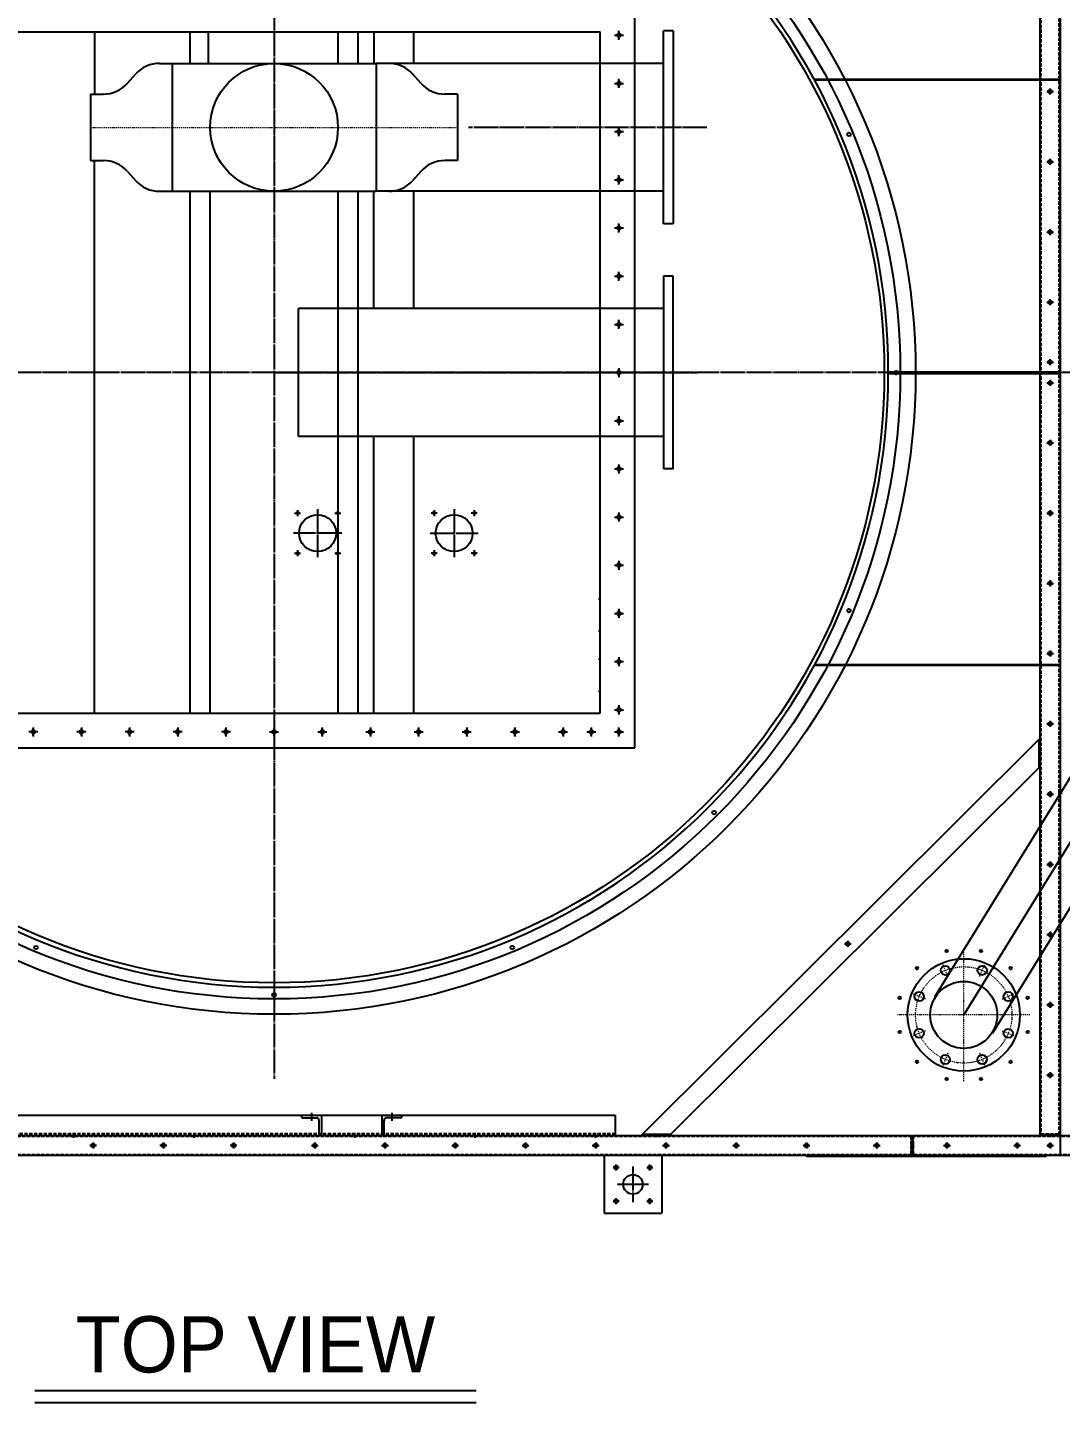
# Model space of a CAD drawing. Header units: millimetres. Extents: x 2905 to 24764, y 2030 to 17488.
# Drawn here: x 8181 to 10754, y 11141 to 14566 of the extents above; entities that cross this region are included whole.
import ezdxf
from ezdxf.enums import TextEntityAlignment as Align

# ---------------------------------------------------------------- set-up
doc = ezdxf.new("R2010")
doc.units = ezdxf.units.MM
for name, pattern in [('CENTER', [65, 60, -2, 1, -2]), ('DGN Style 4', [4.8, 2.4, -1.2, 0, -1.2]), ('HIDDEN', [3, 2, -1])]:
    doc.linetypes.add(name, pattern=pattern)
for name, color, linetype in [('CENTER', 1, 'CENTER'), ('냉각탑_text', 3, 'Continuous'), ('숨은선', 5, 'HIDDEN')]:
    doc.layers.add(name, color=color, linetype=linetype)
doc.layers.add('L(c)', color=1, linetype='DGN Style 4', lineweight=5)
doc.styles.add('돋움', font='Dotum.ttf', dxfattribs={"width": 0.8})

msp = doc.modelspace()

# ---------------------------------------------------------------- linework, layer by layer
for p, q in [((10753.4, 14436.3), (10753.4, 15656.3)), ((10703.2, 15604.3), (10703.2, 11808.3)), ((10753.2, 15604.3), (10753.2, 11808.3)), ((7981.8, 14555), (9607.9, 14555)), ((8347.8, 14555), (8347.8, 14399.6)), ((8586, 14476.3), (8586, 14555)), ((8631, 14555), (8631, 14476.3)), ((8954.5, 14476.3), (8954.5, 14555)), ((9004.5, 14476.3), (9004.5, 14555)), ((9043.7, 14555), (9043.7, 14476.3)), ((9143.7, 14476.3), (9143.7, 14555)), ((9765.4, 14077), (9765.4, 14557)), ((9789.4, 14557), (9765.4, 14557)), ((9789.4, 14557), (9789.4, 14077)), ((8509.6, 14476.3), (8541.2, 14476.3)), ((8541.2, 14476.3), (8541.2, 14157.8)), ((8541.2, 14476.3), (9049.2, 14476.3)), ((8541.2, 14476.3), (8541.2, 14157.8)), ((8954.5, 14476.3), (9004.5, 14476.3)), ((9765.4, 14476.3), (9049.2, 14476.3)), ((9049.2, 14476.3), (9049.2, 14157.8)), ((9049.2, 14476.3), (9049.2, 14157.8)), ((9080.9, 14476.3), (9049.2, 14476.3)), ((8430, 14427.1), (8450.4, 14450.1)), ((9160.5, 14427.1), (9140.1, 14450.1)), ((10753.4, 14436.3), (10140.5, 14436.3)), ((10753.4, 14434.3), (10141.6, 14434.3)), ((10753.4, 13708.3), (10753.4, 14434.3)), ((8338, 14399.6), (8338, 14234.4)), ((8338, 14399.6), (8369.7, 14399.6)), ((9252.4, 14399.6), (9220.8, 14399.6)), ((9252.4, 14399.6), (9252.4, 14234.4)), ((8338, 14234.4), (8369.7, 14234.4)), ((8347.8, 12857.6), (8347.8, 14234.4)), ((9252.4, 14234.4), (9220.8, 14234.4)), ((8430, 14207), (8450.4, 14184)), ((9160.5, 14207), (9140.1, 14184)), ((8509.6, 14157.8), (8541.2, 14157.8)), ((8541.2, 14157.8), (9049.2, 14157.8)), ((8586, 12857.6), (8586, 14157.8)), ((8636, 12857.6), (8636, 14157.8)), ((8954.5, 12857.6), (8954.5, 14157.8)), ((8954.5, 14157.8), (9004.5, 14157.8)), ((9004.5, 12857.6), (9004.5, 14157.8)), ((9043.7, 13865.5), (9043.7, 14157.8)), ((9765.4, 14157.8), (9049.2, 14157.8)), ((9080.9, 14157.8), (9049.2, 14157.8)), ((9143.7, 13865.5), (9143.7, 14157.8)), ((9789.4, 14077), (9765.4, 14077)), ((9765.4, 13946.3), (9765.4, 13466.3)), ((9789.4, 13946.3), (9765.4, 13946.3)), ((9789.4, 13466.3), (9789.4, 13946.3)), ((9765.4, 13865.5), (8856.2, 13865.5)), ((11428.6, 13752.1), (10440.5, 12151)), ((10325.4, 13708.3), (10753.4, 13708.3)), ((10325.4, 13704.3), (10753.4, 13704.3)), ((10753.4, 13704.3), (10753.4, 12978.3)), ((10586.1, 12061.8), (11572.5, 13661.5)), ((9765.4, 13547), (8856.2, 13547)), ((9043.7, 12857.6), (9043.7, 13547)), ((9143.7, 12857.6), (9143.7, 13547)), ((9789.4, 13466.3), (9765.4, 13466.3)), ((10753.4, 12976.3), (10140.5, 12976.3)), ((10753.4, 12978.3), (10141.6, 12978.3)), ((10753.4, 12976.3), (10753.4, 11756.3)), ((7981.8, 12857.6), (9607.9, 12857.6)), ((9711.8, 11808.4), (10701.4, 12793.4)), ((10701.3, 12722.6), (10701.4, 12793.4)), ((10701.4, 12793.4), (10703.4, 12793.3)), ((10703.3, 12722.6), (10703.4, 12793.3)), ((7896.2, 12771.3), (9694.2, 12771.3)), ((10705.2, 12772.3), (10703.2, 12772.3)), ((10703.2, 12752.3), (10705.2, 12752.3)), ((9782.5, 11808.2), (10701.3, 12722.6)), ((10701.3, 12722.6), (10703.3, 12722.6)), ((7945.3, 11856.3), (9645.3, 11856.3)), ((8863.3, 11853.3), (8863.3, 11856.3)), ((8866.3, 11850.3), (8900.8, 11850.3)), ((8913.3, 11856.3), (8913.3, 11806.3)), ((9063.3, 11856.3), (9063.3, 11806.3)), ((9110.3, 11850.3), (9075.8, 11850.3)), ((9113.3, 11853.3), (9113.3, 11856.3)), ((9645.3, 11856.3), (9645.3, 11806.3)), ((8907.3, 11809.3), (8907.3, 11843.8)), ((9069.3, 11809.3), (9069.3, 11843.8)), ((7207.3, 11806.3), (10383.3, 11806.3)), ((7207.3, 11806.3), (10383.3, 11806.3)), ((7945.3, 11806.3), (9645.3, 11806.3)), ((9782.5, 11808.2), (9711.8, 11808.4)), ((9711.8, 11808.4), (9711.8, 11806.4)), ((9782.5, 11806.2), (9711.8, 11806.4)), ((9782.5, 11808.2), (9782.5, 11806.2)), ((10383.3, 11806.3), (10383.3, 11756.3)), ((10383.3, 11806.3), (10383.3, 11756.3)), ((10383.3, 11806.3), (10383.3, 11756.3)), ((10383.3, 11806.3), (10383.3, 11756.3)), ((10383.3, 11806.3), (10383.3, 11756.3)), ((10383.3, 11806.3), (10383.3, 11756.3)), ((10383.3, 11806.3), (10383.3, 11756.3)), ((10383.3, 11806.3), (10383.3, 11756.3)), ((10385.3, 11806.3), (12245.3, 11806.3)), ((10385.3, 11806.3), (10385.3, 11756.3)), ((10385.3, 11806.3), (10385.3, 11756.3)), ((10703.2, 11808.3), (10753.2, 11808.3)), ((10703.2, 11808.3), (10753.2, 11808.3)), ((10703.2, 11808.3), (10753.2, 11808.3)), ((10753.4, 11756.3), (6837.4, 11756.3)), ((10383.3, 11756.3), (7207.3, 11756.3)), ((10383.3, 11756.3), (7207.3, 11756.3)), ((9617.2, 11756.3), (9617.2, 11612.3)), ((9761.2, 11756.3), (9761.2, 11612.3)), ((10120.3, 11756.3), (10720.3, 11756.3)), ((10121.8, 11754.8), (10718.8, 11754.8)), ((12245.3, 11756.3), (10385.3, 11756.3)), ((9617.2, 11612.3), (9761.2, 11612.3))]:
    msp.add_line(p, q)
at = {"color": 7}
for p, q in [((9694.2, 12771.3), (9694.2, 14641.3)), ((9607.9, 12857.6), (9607.9, 14555)), ((8856.2, 13547), (8856.2, 13865.5))]:
    msp.add_line(p, q, dxfattribs=at)
at = {"color": 1}
for p, q in [((11500.3, 13706.3), (10513.3, 12106.4)), ((10757.7, 13706.3), (10748.7, 13706.3)), ((10758.3, 13706.3), (10752.3, 13706.3)), ((9603.2, 13143.1), (9609.2, 13143.1)), ((9603.2, 13063.1), (9609.2, 13063.1)), ((9603.2, 12993.1), (9609.2, 12993.1)), ((9603.2, 12913.1), (9609.2, 12913.1)), ((10707.9, 12758), (10698.9, 12758)), ((10706.2, 12762.3), (10700.2, 12762.3)), ((10757.7, 12658.3), (10748.7, 12658.3)), ((10758.3, 12658.3), (10752.3, 12658.3)), ((10218.2, 12283.2), (10230.2, 12283.2)), ((10224.2, 12277.2), (10224.2, 12289.2)), ((8295.3, 11812.3), (8295.3, 11800.3)), ((8595.3, 11812.3), (8595.3, 11800.3)), ((8995.3, 11812.3), (8995.3, 11800.3)), ((9295.3, 11812.3), (9295.3, 11800.3)), ((9595.3, 11812.3), (9595.3, 11800.3)), ((9747.1, 11803.3), (9747.2, 11809.3)), ((9747.3, 11810.8), (9747.3, 11801.8)), ((10386.3, 11781.3), (10380.3, 11781.3)), ((10389.8, 11781.3), (10380.8, 11781.3)), ((10722.3, 11781.3), (10734.3, 11781.3)), ((10728.2, 11811.3), (10728.2, 11805.3)), ((10728.3, 11810.8), (10728.3, 11801.8)), ((10728.3, 11787.3), (10728.3, 11775.3)), ((8198.8, 11171.1), (9298.8, 11171.1)), ((8198.8, 11141.1), (9298.8, 11141.1))]:
    msp.add_line(p, q, dxfattribs=at)
at = {"color": 5}
msp.add_circle((8795.2, 13706.3), 1598.2, dxfattribs=at)
for centre, radius in [((8795.2, 13706.3), 1560), ((8795.2, 13706.3), 1520), ((9654.2, 14546.3), 4.5), ((9654.2, 14546.3), 4.5), ((8795.2, 14317), 159.2), ((9654.2, 14426.3), 4.5), ((9654.2, 14426.3), 4.5), ((10728.4, 14406.3), 4.5), ((10728.2, 14406.3), 3), ((10728.2, 14406.3), 3), ((10728.2, 14406.3), 3), ((10728.2, 14406.3), 3), ((9654.2, 14306.3), 4.5), ((9654.2, 14306.3), 4.5), ((10227.3, 14299.4), 4.5), ((10728.4, 14231.3), 4.5), ((10728.2, 14231.3), 3), ((10728.2, 14231.3), 3), ((10728.2, 14231.3), 3), ((10728.2, 14231.3), 3), ((9654.2, 14186.3), 4.5), ((9654.2, 14186.3), 4.5), ((9654.2, 14066.3), 4.5), ((9654.2, 14066.3), 4.5), ((10728.4, 14056.3), 4.5), ((10728.2, 14056.3), 3), ((10728.2, 14056.3), 3), ((10728.2, 14056.3), 3), ((10728.2, 14056.3), 3), ((9654.2, 13946.3), 4.5), ((9654.2, 13946.3), 4.5), ((10728.4, 13881.3), 4.5), ((10728.2, 13881.3), 3), ((10728.2, 13881.3), 3), ((10728.2, 13881.3), 3), ((10728.2, 13881.3), 3), ((9654.2, 13826.3), 4.5), ((9654.2, 13826.3), 4.5), ((10728.4, 13732.3), 4.5), ((10728.2, 13732.3), 3), ((10728.2, 13732.3), 3), ((10728.2, 13732.3), 3), ((10728.2, 13732.3), 3), ((9654.2, 13706.3), 4.5), ((9654.2, 13706.3), 4.5), ((10345.2, 13706.3), 4.5), ((10728.4, 13680.3), 4.5), ((10728.2, 13680.3), 3), ((10728.2, 13680.3), 3), ((10728.2, 13680.3), 3), ((10728.2, 13680.3), 3), ((9654.2, 13586.3), 4.5), ((9654.2, 13586.3), 4.5), ((10728.4, 13531.3), 4.5), ((10728.2, 13531.3), 3), ((10728.2, 13531.3), 3), ((10728.2, 13531.3), 3), ((10728.2, 13531.3), 3), ((9654.2, 13466.3), 4.5), ((9654.2, 13466.3), 4.5), ((8853.7, 13356.3), 3), ((8953.7, 13356.3), 3), ((9193.7, 13356.3), 3), ((9293.7, 13356.3), 3), ((10728.4, 13356.3), 4.5), ((10728.2, 13356.3), 3), ((10728.2, 13356.3), 3), ((10728.2, 13356.3), 3), ((10728.2, 13356.3), 3), ((8903.7, 13306.3), 46), ((9243.7, 13306.3), 46), ((9654.2, 13346.3), 4.5), ((9654.2, 13346.3), 4.5), ((8853.7, 13256.3), 3), ((8953.7, 13256.3), 3), ((9193.7, 13256.3), 3), ((9293.7, 13256.3), 3), ((9654.2, 13226.3), 4.5), ((9654.2, 13226.3), 4.5), ((10728.4, 13181.3), 4.5), ((10728.2, 13181.3), 3), ((10728.2, 13181.3), 3), ((10728.2, 13181.3), 3), ((10728.2, 13181.3), 3), ((10227.3, 13113.1), 4.5), ((9654.2, 13106.3), 4.5), ((9654.2, 13106.3), 4.5), ((9654.2, 12986.3), 4.5), ((9654.2, 12986.3), 4.5), ((10728.4, 13006.3), 4.5), ((10728.2, 13006.3), 3), ((10728.2, 13006.3), 3), ((10728.2, 13006.3), 3), ((10728.2, 13006.3), 3), ((9654.2, 12866.3), 4.5), ((9654.2, 12866.3), 4.5), ((8195.2, 12811.3), 4.5), ((8195.2, 12811.3), 4.5), ((8315.2, 12811.3), 4.5), ((8315.2, 12811.3), 4.5), ((8435.2, 12811.3), 4.5), ((8435.2, 12811.3), 4.5), ((8555.2, 12811.3), 4.5), ((8555.2, 12811.3), 4.5), ((8675.2, 12811.3), 4.5), ((8675.2, 12811.3), 4.5), ((8795.2, 12811.3), 4.5), ((8795.2, 12811.3), 4.5), ((8915.2, 12811.3), 4.5), ((8915.2, 12811.3), 4.5), ((9035.2, 12811.3), 4.5), ((9035.2, 12811.3), 4.5), ((9155.2, 12811.3), 4.5), ((9155.2, 12811.3), 4.5), ((9275.2, 12811.3), 4.5), ((9275.2, 12811.3), 4.5), ((9395.2, 12811.3), 4.5), ((9395.2, 12811.3), 4.5), ((9515.2, 12811.3), 4.5), ((9515.2, 12811.3), 4.5), ((9585.2, 12811.3), 4.5), ((9585.2, 12811.3), 4.5), ((9654.2, 12811.3), 4.5), ((9654.2, 12811.3), 4.5), ((10728.4, 12831.3), 4.5), ((10728.2, 12831.3), 3), ((10728.2, 12831.3), 3), ((10728.2, 12831.3), 3), ((10728.2, 12831.3), 3), ((10728.4, 12656.3), 4.5), ((10728.2, 12656.3), 3), ((10728.2, 12656.3), 3), ((10728.2, 12656.3), 3), ((10728.2, 12656.3), 3), ((9891.3, 12610.3), 4.5), ((10728.4, 12481.3), 4.5), ((10728.2, 12481.3), 3), ((10728.2, 12481.3), 3), ((10728.2, 12481.3), 3), ((10728.2, 12481.3), 3), ((10728.4, 12306.3), 4.5), ((10728.2, 12306.3), 3), ((10728.2, 12306.3), 3), ((10728.2, 12306.3), 3), ((10728.2, 12306.3), 3), ((8202.1, 12274.3), 4.5), ((9388.4, 12274.3), 4.5), ((10224.2, 12283.2), 3), ((10470.6, 12265.7), 3), ((10556, 12265.7), 3), ((10513.3, 12106.4), 140), ((10513.3, 12106.4), 140), ((10396.6, 12222.9), 3), ((10467.4, 12217.3), 11.5), ((10559.2, 12217.3), 11.5), ((10630, 12222.9), 3), ((8795.2, 12156.3), 4.5), ((10402.4, 12152.3), 11.5), ((10513.3, 12106.4), 83.3), ((10624.2, 12152.3), 11.5), ((10353.9, 12148.9), 3), ((10672.7, 12149), 3), ((10728.4, 12131.3), 4.5), ((10728.2, 12131.3), 3), ((10728.2, 12131.3), 3), ((10728.2, 12131.3), 3), ((10728.2, 12131.3), 3), ((10353.9, 12063.6), 3), ((10402.4, 12060.5), 11.5), ((10624.2, 12060.5), 11.5), ((10672.7, 12063.6), 3), ((10396.6, 11989.6), 3), ((10467.4, 11995.5), 11.5), ((10559.2, 11995.5), 11.5), ((10630, 11989.5), 3), ((10728.4, 11956.3), 4.5), ((10728.2, 11956.3), 3), ((10728.2, 11956.3), 3), ((10728.2, 11956.3), 3), ((10728.2, 11956.3), 3), ((10470.6, 11946.8), 3), ((10556, 11946.8), 3), ((8344.4, 11781.3), 4.5), ((8344.3, 11781.3), 3), ((8344.3, 11781.3), 3), ((8344.3, 11781.3), 3), ((8344.3, 11781.3), 3), ((8344.3, 11781.3), 3), ((8344.3, 11781.3), 3), ((8344.3, 11781.3), 3), ((8344.3, 11781.3), 3), ((8519.4, 11781.3), 4.5), ((8519.3, 11781.3), 3), ((8519.3, 11781.3), 3), ((8519.3, 11781.3), 3), ((8519.3, 11781.3), 3), ((8519.3, 11781.3), 3), ((8519.3, 11781.3), 3), ((8519.3, 11781.3), 3), ((8519.3, 11781.3), 3), ((8694.4, 11781.3), 4.5), ((8694.3, 11781.3), 3), ((8694.3, 11781.3), 3), ((8694.3, 11781.3), 3), ((8694.3, 11781.3), 3), ((8694.3, 11781.3), 3), ((8694.3, 11781.3), 3), ((8694.3, 11781.3), 3), ((8694.3, 11781.3), 3), ((8896.4, 11781.3), 4.5), ((8896.3, 11781.3), 3), ((8896.3, 11781.3), 3), ((8896.3, 11781.3), 3), ((8896.3, 11781.3), 3), ((8896.3, 11781.3), 3), ((8896.3, 11781.3), 3), ((8896.3, 11781.3), 3), ((8896.3, 11781.3), 3), ((9071.4, 11781.3), 4.5), ((9071.3, 11781.3), 3), ((9071.3, 11781.3), 3), ((9071.3, 11781.3), 3), ((9071.3, 11781.3), 3), ((9071.3, 11781.3), 3), ((9071.3, 11781.3), 3), ((9071.3, 11781.3), 3), ((9071.3, 11781.3), 3), ((9246.4, 11781.3), 4.5), ((9246.3, 11781.3), 3), ((9246.3, 11781.3), 3), ((9246.3, 11781.3), 3), ((9246.3, 11781.3), 3), ((9246.3, 11781.3), 3), ((9246.3, 11781.3), 3), ((9246.3, 11781.3), 3), ((9246.3, 11781.3), 3), ((9421.4, 11781.3), 4.5), ((9421.3, 11781.3), 3), ((9421.3, 11781.3), 3), ((9421.3, 11781.3), 3), ((9421.3, 11781.3), 3), ((9421.3, 11781.3), 3), ((9421.3, 11781.3), 3), ((9421.3, 11781.3), 3), ((9421.3, 11781.3), 3), ((9596.4, 11781.3), 4.5), ((9596.3, 11781.3), 3), ((9596.3, 11781.3), 3), ((9596.3, 11781.3), 3), ((9596.3, 11781.3), 3), ((9596.3, 11781.3), 3), ((9596.3, 11781.3), 3), ((9596.3, 11781.3), 3), ((9596.3, 11781.3), 3), ((9771.4, 11781.3), 4.5), ((9771.3, 11781.3), 3), ((9771.3, 11781.3), 3), ((9771.3, 11781.3), 3), ((9771.3, 11781.3), 3), ((9771.3, 11781.3), 3), ((9771.3, 11781.3), 3), ((9771.3, 11781.3), 3), ((9771.3, 11781.3), 3), ((9946.4, 11781.3), 4.5), ((9946.3, 11781.3), 3), ((9946.3, 11781.3), 3), ((9946.3, 11781.3), 3), ((9946.3, 11781.3), 3), ((9946.3, 11781.3), 3), ((9946.3, 11781.3), 3), ((9946.3, 11781.3), 3), ((9946.3, 11781.3), 3), ((10121.4, 11781.3), 4.5), ((10121.3, 11781.3), 3), ((10121.3, 11781.3), 3), ((10121.3, 11781.3), 3), ((10121.3, 11781.3), 3), ((10121.3, 11781.3), 3), ((10121.3, 11781.3), 3), ((10121.3, 11781.3), 3), ((10121.3, 11781.3), 3), ((10296.4, 11781.3), 4.5), ((10296.3, 11781.3), 3), ((10296.3, 11781.3), 3), ((10296.3, 11781.3), 3), ((10296.3, 11781.3), 3), ((10296.3, 11781.3), 3), ((10296.3, 11781.3), 3), ((10296.3, 11781.3), 3), ((10296.3, 11781.3), 3), ((10471.4, 11781.3), 4.5), ((10471.3, 11781.3), 3), ((10471.3, 11781.3), 3), ((10471.3, 11781.3), 3), ((10471.3, 11781.3), 3), ((10471.3, 11781.3), 3), ((10471.3, 11781.3), 3), ((10471.3, 11781.3), 3), ((10471.3, 11781.3), 3), ((10471.3, 11781.3), 3), ((10471.3, 11781.3), 3), ((10471.3, 11781.3), 3), ((10471.3, 11781.3), 3), ((10646.4, 11781.3), 4.5), ((10646.3, 11781.3), 3), ((10646.3, 11781.3), 3), ((10646.3, 11781.3), 3), ((10646.3, 11781.3), 3), ((10646.3, 11781.3), 3), ((10646.3, 11781.3), 3), ((10646.3, 11781.3), 3), ((10646.3, 11781.3), 3), ((10646.3, 11781.3), 3), ((10646.3, 11781.3), 3), ((10646.3, 11781.3), 3), ((10646.3, 11781.3), 3), ((10728.4, 11781.3), 4.5), ((10728.3, 11781.3), 3), ((9647.2, 11726.3), 4.5), ((9731.2, 11726.3), 4.5), ((9689.2, 11684.3), 24.3), ((9647.2, 11642.3), 4.5), ((9731.2, 11642.3), 4.5)]:
    msp.add_circle(centre, radius)
at = {"color": 7}
msp.add_circle((10224.2, 12283.2), 4.5, dxfattribs=at)
for centre, radius, start, end in [((8795.4, 13707.3), 1530, 0.0374, 179.9626), ((8509.6, 14396.3), 80, 90, 137.7189), ((9080.9, 14396.3), 80, 42.2811, 90), ((8369.7, 14479.6), 80, 270, 318.915), ((9220.8, 14479.6), 80, 221.085, 270), ((8369.7, 14154.4), 80, 41.085, 90), ((9220.8, 14154.4), 80, 90, 138.915), ((8509.6, 14237.8), 80, 222.2811, 270), ((9080.9, 14237.8), 80, 270, 317.7189), ((8795.4, 13705.3), 1530, 180.0374, 359.9626), ((8866.3, 11853.3), 3, 180, 270), ((8900.8, 11843.8), 6.5, 0, 90), ((9075.8, 11843.8), 6.5, 90, 180), ((9110.3, 11853.3), 3, 270, 0), ((8910.3, 11809.3), 3, 180, 270), ((9066.3, 11809.3), 3, 270, 0)]:
    msp.add_arc(centre, radius, start, end)
at = {"layer": 'CENTER'}
for p, q in [((8795.2, 15465.1), (8795.2, 11947.5)), ((9654.2, 14535), (9654.2, 14557.5)), ((9654.2, 14535), (9654.2, 14557.5)), ((9654.2, 14537.7), (9654.2, 14554.9)), ((9654.2, 14554.9), (9654.2, 14537.7)), ((9654.2, 14537.7), (9654.2, 14554.9)), ((9654.2, 14554.9), (9654.2, 14537.7)), ((9643, 14546.3), (9665.5, 14546.3)), ((9643, 14546.3), (9665.5, 14546.3)), ((9645.7, 14546.3), (9661.3, 14546.3)), ((9645.7, 14546.3), (9661.3, 14546.3)), ((9643, 14426.3), (9665.5, 14426.3)), ((9643, 14426.3), (9665.5, 14426.3)), ((9645.7, 14426.3), (9661.3, 14426.3)), ((9645.7, 14426.3), (9661.3, 14426.3)), ((9654.2, 14415), (9654.2, 14437.5)), ((9654.2, 14415), (9654.2, 14437.5)), ((9654.2, 14417.7), (9654.2, 14434.9)), ((9654.2, 14434.9), (9654.2, 14417.7)), ((9654.2, 14417.7), (9654.2, 14434.9)), ((9654.2, 14434.9), (9654.2, 14417.7)), ((10720, 14406.3), (10737, 14406.3)), ((10722.6, 14406.3), (10733.9, 14406.3)), ((10728.2, 14401.3), (10728.2, 14411.3)), ((10728.2, 14401.3), (10728.2, 14411.3)), ((10728.2, 14401.3), (10728.2, 14411.3)), ((10728.2, 14401.3), (10728.2, 14411.3)), ((10728.4, 14398.8), (10728.4, 14413.8)), ((9873.5, 14317), (9279.9, 14317)), ((9654.2, 14295), (9654.2, 14317.5)), ((9654.2, 14295), (9654.2, 14317.5)), ((9654.2, 14297.7), (9654.2, 14314.9)), ((9654.2, 14314.9), (9654.2, 14297.7)), ((9654.2, 14297.7), (9654.2, 14314.9)), ((9654.2, 14314.9), (9654.2, 14297.7)), ((9643, 14306.3), (9665.5, 14306.3)), ((9643, 14306.3), (9665.5, 14306.3)), ((9645.7, 14306.3), (9661.3, 14306.3)), ((9645.7, 14306.3), (9661.3, 14306.3)), ((10720, 14231.3), (10737, 14231.3)), ((10722.6, 14231.3), (10733.9, 14231.3)), ((10728.2, 14226.3), (10728.2, 14236.3)), ((10728.2, 14226.3), (10728.2, 14236.3)), ((10728.2, 14226.3), (10728.2, 14236.3)), ((10728.2, 14226.3), (10728.2, 14236.3)), ((10728.4, 14223.8), (10728.4, 14238.8)), ((9643, 14186.3), (9665.5, 14186.3)), ((9643, 14186.3), (9665.5, 14186.3)), ((9645.7, 14186.3), (9661.3, 14186.3)), ((9645.7, 14186.3), (9661.3, 14186.3)), ((9654.2, 14175), (9654.2, 14197.5)), ((9654.2, 14175), (9654.2, 14197.5)), ((9654.2, 14177.7), (9654.2, 14194.9)), ((9654.2, 14194.9), (9654.2, 14177.7)), ((9654.2, 14177.7), (9654.2, 14194.9)), ((9654.2, 14194.9), (9654.2, 14177.7)), ((9654.2, 14055), (9654.2, 14077.5)), ((9654.2, 14055), (9654.2, 14077.5)), ((9643, 14066.3), (9665.5, 14066.3)), ((9643, 14066.3), (9665.5, 14066.3)), ((9645.7, 14066.3), (9661.3, 14066.3)), ((9645.7, 14066.3), (9661.3, 14066.3)), ((9654.2, 14057.7), (9654.2, 14074.9)), ((9654.2, 14074.9), (9654.2, 14057.7)), ((9654.2, 14057.7), (9654.2, 14074.9)), ((9654.2, 14074.9), (9654.2, 14057.7)), ((10720, 14056.3), (10737, 14056.3)), ((10722.6, 14056.3), (10733.9, 14056.3)), ((10728.2, 14051.3), (10728.2, 14061.3)), ((10728.2, 14051.3), (10728.2, 14061.3)), ((10728.2, 14051.3), (10728.2, 14061.3)), ((10728.2, 14051.3), (10728.2, 14061.3)), ((10728.4, 14048.8), (10728.4, 14063.8)), ((9643, 13946.3), (9665.5, 13946.3)), ((9643, 13946.3), (9665.5, 13946.3)), ((9645.7, 13946.3), (9661.3, 13946.3)), ((9645.7, 13946.3), (9661.3, 13946.3)), ((9654.2, 13935), (9654.2, 13957.5)), ((9654.2, 13935), (9654.2, 13957.5)), ((9654.2, 13937.7), (9654.2, 13954.9)), ((9654.2, 13954.9), (9654.2, 13937.7)), ((9654.2, 13937.7), (9654.2, 13954.9)), ((9654.2, 13954.9), (9654.2, 13937.7)), ((10720, 13881.3), (10737, 13881.3)), ((10722.6, 13881.3), (10733.9, 13881.3)), ((10728.2, 13876.3), (10728.2, 13886.3)), ((10728.2, 13876.3), (10728.2, 13886.3)), ((10728.2, 13876.3), (10728.2, 13886.3)), ((10728.2, 13876.3), (10728.2, 13886.3)), ((10728.4, 13873.8), (10728.4, 13888.8)), ((9654.2, 13815), (9654.2, 13837.5)), ((9654.2, 13815), (9654.2, 13837.5)), ((9643, 13826.3), (9665.5, 13826.3)), ((9643, 13826.3), (9665.5, 13826.3)), ((9645.7, 13826.3), (9661.3, 13826.3)), ((9645.7, 13826.3), (9661.3, 13826.3)), ((9654.2, 13817.7), (9654.2, 13834.9)), ((9654.2, 13834.9), (9654.2, 13817.7)), ((9654.2, 13817.7), (9654.2, 13834.9)), ((9654.2, 13834.9), (9654.2, 13817.7)), ((10728.2, 13727.3), (10728.2, 13737.3)), ((10728.2, 13727.3), (10728.2, 13737.3)), ((10728.2, 13727.3), (10728.2, 13737.3)), ((10728.2, 13727.3), (10728.2, 13737.3)), ((10728.4, 13724.8), (10728.4, 13739.8)), ((10554.1, 13706.3), (7036.4, 13706.3)), ((8794.3, 13706.3), (9849.4, 13706.3)), ((9643, 13706.3), (9665.5, 13706.3)), ((9643, 13706.3), (9665.5, 13706.3)), ((9645.7, 13706.3), (9661.3, 13706.3)), ((9645.7, 13706.3), (9661.3, 13706.3)), ((9654.2, 13717.5), (9654.2, 13695)), ((9654.2, 13717.5), (9654.2, 13695)), ((9654.2, 13714.9), (9654.2, 13697.7)), ((9654.2, 13697.7), (9654.2, 13714.9)), ((9654.2, 13714.9), (9654.2, 13697.7)), ((9654.2, 13697.7), (9654.2, 13714.9)), ((12312.9, 13706.3), (10703.2, 13706.3)), ((10720, 13732.3), (10737, 13732.3)), ((10722.6, 13732.3), (10733.9, 13732.3)), ((10720, 13680.3), (10737, 13680.3)), ((10722.6, 13680.3), (10733.9, 13680.3)), ((10728.2, 13685.3), (10728.2, 13675.3)), ((10728.2, 13685.3), (10728.2, 13675.3)), ((10728.2, 13685.3), (10728.2, 13675.3)), ((10728.2, 13685.3), (10728.2, 13675.3)), ((10728.4, 13687.8), (10728.4, 13672.8)), ((9654.2, 13597.5), (9654.2, 13575)), ((9654.2, 13597.5), (9654.2, 13575)), ((9643, 13586.3), (9665.5, 13586.3)), ((9643, 13586.3), (9665.5, 13586.3)), ((9645.7, 13586.3), (9661.3, 13586.3)), ((9645.7, 13586.3), (9661.3, 13586.3)), ((9654.2, 13594.9), (9654.2, 13577.7)), ((9654.2, 13577.7), (9654.2, 13594.9)), ((9654.2, 13594.9), (9654.2, 13577.7)), ((9654.2, 13577.7), (9654.2, 13594.9)), ((10720, 13531.3), (10737, 13531.3)), ((10722.6, 13531.3), (10733.9, 13531.3)), ((10728.2, 13536.3), (10728.2, 13526.3)), ((10728.2, 13536.3), (10728.2, 13526.3)), ((10728.2, 13536.3), (10728.2, 13526.3)), ((10728.2, 13536.3), (10728.2, 13526.3)), ((10728.4, 13538.8), (10728.4, 13523.8)), ((9643, 13466.3), (9665.5, 13466.3)), ((9643, 13466.3), (9665.5, 13466.3)), ((9645.7, 13466.3), (9661.3, 13466.3)), ((9645.7, 13466.3), (9661.3, 13466.3)), ((9654.2, 13477.5), (9654.2, 13455)), ((9654.2, 13477.5), (9654.2, 13455)), ((9654.2, 13474.9), (9654.2, 13457.7)), ((9654.2, 13457.7), (9654.2, 13474.9)), ((9654.2, 13474.9), (9654.2, 13457.7)), ((9654.2, 13457.7), (9654.2, 13474.9)), ((8846.2, 13356.3), (8861.2, 13356.3)), ((8853.7, 13363.8), (8853.7, 13348.8)), ((8903.7, 13366.3), (8903.7, 13246.3)), ((8946.2, 13356.3), (8961.2, 13356.3)), ((8953.7, 13363.8), (8953.7, 13348.8)), ((9201.2, 13356.3), (9186.2, 13356.3)), ((9193.7, 13363.8), (9193.7, 13348.8)), ((9243.7, 13366.3), (9243.7, 13246.3)), ((9301.2, 13356.3), (9286.2, 13356.3)), ((9293.7, 13363.8), (9293.7, 13348.8)), ((9654.2, 13357.5), (9654.2, 13335)), ((9654.2, 13357.5), (9654.2, 13335)), ((10720, 13356.3), (10737, 13356.3)), ((10722.6, 13356.3), (10733.9, 13356.3)), ((10728.2, 13361.3), (10728.2, 13351.3)), ((10728.2, 13361.3), (10728.2, 13351.3)), ((10728.2, 13361.3), (10728.2, 13351.3)), ((10728.2, 13361.3), (10728.2, 13351.3)), ((10728.4, 13363.8), (10728.4, 13348.8)), ((9643, 13346.3), (9665.5, 13346.3)), ((9643, 13346.3), (9665.5, 13346.3)), ((9645.7, 13346.3), (9661.3, 13346.3)), ((9645.7, 13346.3), (9661.3, 13346.3)), ((9654.2, 13354.9), (9654.2, 13337.7)), ((9654.2, 13337.7), (9654.2, 13354.9)), ((9654.2, 13354.9), (9654.2, 13337.7)), ((9654.2, 13337.7), (9654.2, 13354.9)), ((8963.7, 13306.3), (8843.7, 13306.3)), ((8963.7, 13306.3), (8843.7, 13306.3)), ((8963.7, 13306.3), (8843.7, 13306.3)), ((8963.7, 13306.3), (8843.7, 13306.3)), ((9183.7, 13306.3), (9303.7, 13306.3)), ((9183.7, 13306.3), (9303.7, 13306.3)), ((9183.7, 13306.3), (9303.7, 13306.3)), ((9183.7, 13306.3), (9303.7, 13306.3)), ((8846.2, 13256.3), (8861.2, 13256.3)), ((8853.7, 13263.8), (8853.7, 13248.8)), ((8946.2, 13256.3), (8961.2, 13256.3)), ((8953.7, 13263.8), (8953.7, 13248.8)), ((9201.2, 13256.3), (9186.2, 13256.3)), ((9193.7, 13263.8), (9193.7, 13248.8)), ((9301.2, 13256.3), (9286.2, 13256.3)), ((9293.7, 13263.8), (9293.7, 13248.8)), ((9643, 13226.3), (9665.5, 13226.3)), ((9643, 13226.3), (9665.5, 13226.3)), ((9645.7, 13226.3), (9661.3, 13226.3)), ((9645.7, 13226.3), (9661.3, 13226.3)), ((9654.2, 13237.5), (9654.2, 13215)), ((9654.2, 13237.5), (9654.2, 13215)), ((9654.2, 13234.9), (9654.2, 13217.7)), ((9654.2, 13217.7), (9654.2, 13234.9)), ((9654.2, 13234.9), (9654.2, 13217.7)), ((9654.2, 13217.7), (9654.2, 13234.9)), ((10728.2, 13186.3), (10728.2, 13176.3)), ((10728.2, 13186.3), (10728.2, 13176.3)), ((10728.2, 13186.3), (10728.2, 13176.3)), ((10728.2, 13186.3), (10728.2, 13176.3)), ((10728.4, 13188.8), (10728.4, 13173.8)), ((10720, 13181.3), (10737, 13181.3)), ((10722.6, 13181.3), (10733.9, 13181.3)), ((9654.2, 13117.5), (9654.2, 13095)), ((9654.2, 13117.5), (9654.2, 13095)), ((9643, 13106.3), (9665.5, 13106.3)), ((9643, 13106.3), (9665.5, 13106.3)), ((9645.7, 13106.3), (9661.3, 13106.3)), ((9645.7, 13106.3), (9661.3, 13106.3)), ((9654.2, 13114.9), (9654.2, 13097.7)), ((9654.2, 13097.7), (9654.2, 13114.9)), ((9654.2, 13114.9), (9654.2, 13097.7)), ((9654.2, 13097.7), (9654.2, 13114.9)), ((10728.4, 13013.8), (10728.4, 12998.8)), ((9643, 12986.3), (9665.5, 12986.3)), ((9643, 12986.3), (9665.5, 12986.3)), ((9645.7, 12986.3), (9661.3, 12986.3)), ((9645.7, 12986.3), (9661.3, 12986.3)), ((9654.2, 12997.5), (9654.2, 12975)), ((9654.2, 12997.5), (9654.2, 12975)), ((9654.2, 12994.9), (9654.2, 12977.7)), ((9654.2, 12977.7), (9654.2, 12994.9)), ((9654.2, 12994.9), (9654.2, 12977.7)), ((9654.2, 12977.7), (9654.2, 12994.9)), ((10720, 13006.3), (10737, 13006.3)), ((10722.6, 13006.3), (10733.9, 13006.3)), ((10728.2, 13011.3), (10728.2, 13001.3)), ((10728.2, 13011.3), (10728.2, 13001.3)), ((10728.2, 13011.3), (10728.2, 13001.3)), ((10728.2, 13011.3), (10728.2, 13001.3)), ((9654.2, 12877.5), (9654.2, 12855)), ((9654.2, 12877.5), (9654.2, 12855)), ((9643, 12866.3), (9665.5, 12866.3)), ((9643, 12866.3), (9665.5, 12866.3)), ((9645.7, 12866.3), (9661.3, 12866.3)), ((9645.7, 12866.3), (9661.3, 12866.3)), ((9654.2, 12874.9), (9654.2, 12857.7)), ((9654.2, 12857.7), (9654.2, 12874.9)), ((9654.2, 12874.9), (9654.2, 12857.7)), ((9654.2, 12857.7), (9654.2, 12874.9)), ((8206.5, 12811.3), (8184, 12811.3)), ((8206.5, 12811.3), (8184, 12811.3)), ((8203.8, 12811.3), (8188.2, 12811.3)), ((8203.8, 12811.3), (8188.2, 12811.3)), ((8195.2, 12822.5), (8195.2, 12800)), ((8195.2, 12822.5), (8195.2, 12800)), ((8195.2, 12819.9), (8195.2, 12802.7)), ((8195.2, 12802.7), (8195.2, 12819.9)), ((8195.2, 12819.9), (8195.2, 12802.7)), ((8195.2, 12802.7), (8195.2, 12819.9)), ((8326.5, 12811.3), (8304, 12811.3)), ((8326.5, 12811.3), (8304, 12811.3)), ((8323.8, 12811.3), (8308.2, 12811.3)), ((8323.8, 12811.3), (8308.2, 12811.3)), ((8315.2, 12822.5), (8315.2, 12800)), ((8315.2, 12822.5), (8315.2, 12800)), ((8315.2, 12819.9), (8315.2, 12802.7)), ((8315.2, 12802.7), (8315.2, 12819.9)), ((8315.2, 12819.9), (8315.2, 12802.7)), ((8315.2, 12802.7), (8315.2, 12819.9)), ((8446.5, 12811.3), (8424, 12811.3)), ((8446.5, 12811.3), (8424, 12811.3)), ((8443.8, 12811.3), (8428.2, 12811.3)), ((8443.8, 12811.3), (8428.2, 12811.3)), ((8435.2, 12822.5), (8435.2, 12800)), ((8435.2, 12822.5), (8435.2, 12800)), ((8435.2, 12819.9), (8435.2, 12802.7)), ((8435.2, 12802.7), (8435.2, 12819.9)), ((8435.2, 12819.9), (8435.2, 12802.7)), ((8435.2, 12802.7), (8435.2, 12819.9)), ((8566.5, 12811.3), (8544, 12811.3)), ((8566.5, 12811.3), (8544, 12811.3)), ((8563.8, 12811.3), (8548.2, 12811.3)), ((8563.8, 12811.3), (8548.2, 12811.3)), ((8555.2, 12822.5), (8555.2, 12800)), ((8555.2, 12822.5), (8555.2, 12800)), ((8555.2, 12819.9), (8555.2, 12802.7)), ((8555.2, 12802.7), (8555.2, 12819.9)), ((8555.2, 12819.9), (8555.2, 12802.7)), ((8555.2, 12802.7), (8555.2, 12819.9)), ((8686.5, 12811.3), (8664, 12811.3)), ((8686.5, 12811.3), (8664, 12811.3)), ((8683.8, 12811.3), (8668.2, 12811.3)), ((8683.8, 12811.3), (8668.2, 12811.3)), ((8675.2, 12822.5), (8675.2, 12800)), ((8675.2, 12822.5), (8675.2, 12800)), ((8675.2, 12819.9), (8675.2, 12802.7)), ((8675.2, 12802.7), (8675.2, 12819.9)), ((8675.2, 12819.9), (8675.2, 12802.7)), ((8675.2, 12802.7), (8675.2, 12819.9)), ((8784, 12811.3), (8806.5, 12811.3)), ((8784, 12811.3), (8806.5, 12811.3)), ((8786.7, 12811.3), (8802.3, 12811.3)), ((8786.7, 12811.3), (8802.3, 12811.3)), ((8795.2, 12822.5), (8795.2, 12800)), ((8795.2, 12822.5), (8795.2, 12800)), ((8795.2, 12819.9), (8795.2, 12802.7)), ((8795.2, 12802.7), (8795.2, 12819.9)), ((8795.2, 12819.9), (8795.2, 12802.7)), ((8795.2, 12802.7), (8795.2, 12819.9)), ((8904, 12811.3), (8926.5, 12811.3)), ((8904, 12811.3), (8926.5, 12811.3)), ((8906.7, 12811.3), (8922.3, 12811.3)), ((8906.7, 12811.3), (8922.3, 12811.3)), ((8915.2, 12822.5), (8915.2, 12800)), ((8915.2, 12822.5), (8915.2, 12800)), ((8915.2, 12819.9), (8915.2, 12802.7)), ((8915.2, 12802.7), (8915.2, 12819.9)), ((8915.2, 12819.9), (8915.2, 12802.7)), ((8915.2, 12802.7), (8915.2, 12819.9)), ((9024, 12811.3), (9046.5, 12811.3)), ((9024, 12811.3), (9046.5, 12811.3)), ((9026.7, 12811.3), (9042.3, 12811.3)), ((9026.7, 12811.3), (9042.3, 12811.3)), ((9035.2, 12822.5), (9035.2, 12800)), ((9035.2, 12822.5), (9035.2, 12800)), ((9035.2, 12819.9), (9035.2, 12802.7)), ((9035.2, 12802.7), (9035.2, 12819.9)), ((9035.2, 12819.9), (9035.2, 12802.7)), ((9035.2, 12802.7), (9035.2, 12819.9)), ((9144, 12811.3), (9166.5, 12811.3)), ((9144, 12811.3), (9166.5, 12811.3)), ((9146.7, 12811.3), (9162.3, 12811.3)), ((9146.7, 12811.3), (9162.3, 12811.3)), ((9155.2, 12822.5), (9155.2, 12800)), ((9155.2, 12822.5), (9155.2, 12800)), ((9155.2, 12819.9), (9155.2, 12802.7)), ((9155.2, 12802.7), (9155.2, 12819.9)), ((9155.2, 12819.9), (9155.2, 12802.7)), ((9155.2, 12802.7), (9155.2, 12819.9)), ((9264, 12811.3), (9286.5, 12811.3)), ((9264, 12811.3), (9286.5, 12811.3)), ((9266.7, 12811.3), (9282.3, 12811.3)), ((9266.7, 12811.3), (9282.3, 12811.3)), ((9275.2, 12822.5), (9275.2, 12800)), ((9275.2, 12822.5), (9275.2, 12800)), ((9275.2, 12819.9), (9275.2, 12802.7)), ((9275.2, 12802.7), (9275.2, 12819.9)), ((9275.2, 12819.9), (9275.2, 12802.7)), ((9275.2, 12802.7), (9275.2, 12819.9)), ((9384, 12811.3), (9406.5, 12811.3)), ((9384, 12811.3), (9406.5, 12811.3)), ((9386.7, 12811.3), (9402.3, 12811.3)), ((9386.7, 12811.3), (9402.3, 12811.3)), ((9395.2, 12822.5), (9395.2, 12800)), ((9395.2, 12822.5), (9395.2, 12800)), ((9395.2, 12819.9), (9395.2, 12802.7)), ((9395.2, 12802.7), (9395.2, 12819.9)), ((9395.2, 12819.9), (9395.2, 12802.7)), ((9395.2, 12802.7), (9395.2, 12819.9)), ((9504, 12811.3), (9526.5, 12811.3)), ((9504, 12811.3), (9526.5, 12811.3)), ((9506.7, 12811.3), (9522.3, 12811.3)), ((9506.7, 12811.3), (9522.3, 12811.3)), ((9515.2, 12822.5), (9515.2, 12800)), ((9515.2, 12822.5), (9515.2, 12800)), ((9515.2, 12819.9), (9515.2, 12802.7)), ((9515.2, 12802.7), (9515.2, 12819.9)), ((9515.2, 12819.9), (9515.2, 12802.7)), ((9515.2, 12802.7), (9515.2, 12819.9)), ((9574, 12811.3), (9596.5, 12811.3)), ((9574, 12811.3), (9596.5, 12811.3)), ((9576.7, 12811.3), (9592.3, 12811.3)), ((9576.7, 12811.3), (9592.3, 12811.3)), ((9585.2, 12822.5), (9585.2, 12800)), ((9585.2, 12822.5), (9585.2, 12800)), ((9585.2, 12819.9), (9585.2, 12802.7)), ((9585.2, 12802.7), (9585.2, 12819.9)), ((9585.2, 12819.9), (9585.2, 12802.7)), ((9585.2, 12802.7), (9585.2, 12819.9)), ((9643, 12811.3), (9665.5, 12811.3)), ((9643, 12811.3), (9665.5, 12811.3)), ((9645.7, 12811.3), (9661.3, 12811.3)), ((9645.7, 12811.3), (9661.3, 12811.3)), ((9654.2, 12800), (9654.2, 12822.5)), ((9654.2, 12800), (9654.2, 12822.5)), ((9654.2, 12802.7), (9654.2, 12819.9)), ((9654.2, 12819.9), (9654.2, 12802.7)), ((9654.2, 12802.7), (9654.2, 12819.9)), ((9654.2, 12819.9), (9654.2, 12802.7)), ((10720, 12831.3), (10737, 12831.3)), ((10722.6, 12831.3), (10733.9, 12831.3)), ((10728.2, 12836.3), (10728.2, 12826.3)), ((10728.2, 12836.3), (10728.2, 12826.3)), ((10728.2, 12836.3), (10728.2, 12826.3)), ((10728.2, 12836.3), (10728.2, 12826.3)), ((10728.4, 12838.8), (10728.4, 12823.8)), ((10720, 12656.3), (10737, 12656.3)), ((10722.6, 12656.3), (10733.9, 12656.3)), ((10728.2, 12661.3), (10728.2, 12651.3)), ((10728.2, 12661.3), (10728.2, 12651.3)), ((10728.2, 12661.3), (10728.2, 12651.3)), ((10728.2, 12661.3), (10728.2, 12651.3)), ((10728.4, 12663.8), (10728.4, 12648.8)), ((10720, 12481.3), (10737, 12481.3)), ((10722.6, 12481.3), (10733.9, 12481.3)), ((10728.2, 12486.3), (10728.2, 12476.3)), ((10728.2, 12486.3), (10728.2, 12476.3)), ((10728.2, 12486.3), (10728.2, 12476.3)), ((10728.2, 12486.3), (10728.2, 12476.3)), ((10728.4, 12488.8), (10728.4, 12473.8)), ((10720, 12306.3), (10737, 12306.3)), ((10722.6, 12306.3), (10733.9, 12306.3)), ((10728.2, 12311.3), (10728.2, 12301.3)), ((10728.2, 12311.3), (10728.2, 12301.3)), ((10728.2, 12311.3), (10728.2, 12301.3)), ((10728.2, 12311.3), (10728.2, 12301.3)), ((10728.4, 12313.8), (10728.4, 12298.8)), ((10215.8, 12283.2), (10232.8, 12283.2)), ((10224.2, 12290.7), (10224.2, 12275.7)), ((10720, 12131.3), (10737, 12131.3)), ((10722.6, 12131.3), (10733.9, 12131.3)), ((10728.2, 12136.3), (10728.2, 12126.3)), ((10728.2, 12136.3), (10728.2, 12126.3)), ((10728.2, 12136.3), (10728.2, 12126.3)), ((10728.2, 12136.3), (10728.2, 12126.3)), ((10728.4, 12138.8), (10728.4, 12123.8)), ((10720, 11956.3), (10737, 11956.3)), ((10722.6, 11956.3), (10733.9, 11956.3)), ((10728.2, 11961.3), (10728.2, 11951.3)), ((10728.2, 11961.3), (10728.2, 11951.3)), ((10728.2, 11961.3), (10728.2, 11951.3)), ((10728.2, 11961.3), (10728.2, 11951.3)), ((10728.4, 11963.8), (10728.4, 11948.8)), ((8888.3, 11862.9), (8888.3, 11842.9)), ((9088.3, 11862.9), (9088.3, 11842.9)), ((8352.8, 11781.3), (8335.8, 11781.3)), ((8349.9, 11781.3), (8338.5, 11781.3)), ((8349.9, 11781.3), (8338.5, 11781.3)), ((8344.3, 11776.3), (8344.3, 11786.3)), ((8344.3, 11776.3), (8344.3, 11786.3)), ((8344.3, 11776.3), (8344.3, 11786.3)), ((8344.3, 11776.3), (8344.3, 11786.3)), ((8344.3, 11776.3), (8344.3, 11786.3)), ((8344.3, 11776.3), (8344.3, 11786.3)), ((8344.3, 11776.3), (8344.3, 11786.3)), ((8344.3, 11776.3), (8344.3, 11786.3)), ((8344.4, 11788.8), (8344.4, 11773.8)), ((8527.8, 11781.3), (8510.8, 11781.3)), ((8524.9, 11781.3), (8513.5, 11781.3)), ((8524.9, 11781.3), (8513.5, 11781.3)), ((8519.3, 11776.3), (8519.3, 11786.3)), ((8519.3, 11776.3), (8519.3, 11786.3)), ((8519.3, 11776.3), (8519.3, 11786.3)), ((8519.3, 11776.3), (8519.3, 11786.3)), ((8519.3, 11776.3), (8519.3, 11786.3)), ((8519.3, 11776.3), (8519.3, 11786.3)), ((8519.3, 11776.3), (8519.3, 11786.3)), ((8519.3, 11776.3), (8519.3, 11786.3)), ((8519.4, 11788.8), (8519.4, 11773.8)), ((8702.8, 11781.3), (8685.8, 11781.3)), ((8699.9, 11781.3), (8688.5, 11781.3)), ((8699.9, 11781.3), (8688.5, 11781.3)), ((8694.3, 11776.3), (8694.3, 11786.3)), ((8694.3, 11776.3), (8694.3, 11786.3)), ((8694.3, 11776.3), (8694.3, 11786.3)), ((8694.3, 11776.3), (8694.3, 11786.3)), ((8694.3, 11776.3), (8694.3, 11786.3)), ((8694.3, 11776.3), (8694.3, 11786.3)), ((8694.3, 11776.3), (8694.3, 11786.3)), ((8694.3, 11776.3), (8694.3, 11786.3)), ((8694.4, 11788.8), (8694.4, 11773.8)), ((8888, 11781.3), (8905, 11781.3)), ((8901.9, 11781.3), (8890.5, 11781.3)), ((8901.9, 11781.3), (8890.5, 11781.3)), ((8896.3, 11776.3), (8896.3, 11786.3)), ((8896.3, 11776.3), (8896.3, 11786.3)), ((8896.3, 11776.3), (8896.3, 11786.3)), ((8896.3, 11776.3), (8896.3, 11786.3)), ((8896.3, 11776.3), (8896.3, 11786.3)), ((8896.3, 11776.3), (8896.3, 11786.3)), ((8896.3, 11776.3), (8896.3, 11786.3)), ((8896.3, 11776.3), (8896.3, 11786.3)), ((8896.4, 11788.8), (8896.4, 11773.8)), ((9063, 11781.3), (9080, 11781.3)), ((9076.9, 11781.3), (9065.5, 11781.3)), ((9076.9, 11781.3), (9065.5, 11781.3)), ((9071.3, 11776.3), (9071.3, 11786.3)), ((9071.3, 11776.3), (9071.3, 11786.3)), ((9071.3, 11776.3), (9071.3, 11786.3)), ((9071.3, 11776.3), (9071.3, 11786.3)), ((9071.3, 11776.3), (9071.3, 11786.3)), ((9071.3, 11776.3), (9071.3, 11786.3)), ((9071.3, 11776.3), (9071.3, 11786.3)), ((9071.3, 11776.3), (9071.3, 11786.3)), ((9071.4, 11788.8), (9071.4, 11773.8)), ((9238, 11781.3), (9255, 11781.3)), ((9251.9, 11781.3), (9240.5, 11781.3)), ((9251.9, 11781.3), (9240.5, 11781.3)), ((9246.3, 11776.3), (9246.3, 11786.3)), ((9246.3, 11776.3), (9246.3, 11786.3)), ((9246.3, 11776.3), (9246.3, 11786.3)), ((9246.3, 11776.3), (9246.3, 11786.3)), ((9246.3, 11776.3), (9246.3, 11786.3)), ((9246.3, 11776.3), (9246.3, 11786.3)), ((9246.3, 11776.3), (9246.3, 11786.3)), ((9246.3, 11776.3), (9246.3, 11786.3)), ((9246.4, 11788.8), (9246.4, 11773.8)), ((9413, 11781.3), (9430, 11781.3)), ((9415.7, 11781.3), (9427, 11781.3)), ((9415.7, 11781.3), (9427, 11781.3)), ((9421.3, 11776.3), (9421.3, 11786.3)), ((9421.3, 11776.3), (9421.3, 11786.3)), ((9421.3, 11776.3), (9421.3, 11786.3)), ((9421.3, 11776.3), (9421.3, 11786.3)), ((9421.3, 11776.3), (9421.3, 11786.3)), ((9421.3, 11776.3), (9421.3, 11786.3)), ((9421.3, 11776.3), (9421.3, 11786.3)), ((9421.3, 11776.3), (9421.3, 11786.3)), ((9421.4, 11788.8), (9421.4, 11773.8)), ((9588, 11781.3), (9605, 11781.3)), ((9590.7, 11781.3), (9602, 11781.3)), ((9590.7, 11781.3), (9602, 11781.3)), ((9596.3, 11776.3), (9596.3, 11786.3)), ((9596.3, 11776.3), (9596.3, 11786.3)), ((9596.3, 11776.3), (9596.3, 11786.3)), ((9596.3, 11776.3), (9596.3, 11786.3)), ((9596.3, 11776.3), (9596.3, 11786.3)), ((9596.3, 11776.3), (9596.3, 11786.3)), ((9596.3, 11776.3), (9596.3, 11786.3)), ((9596.3, 11776.3), (9596.3, 11786.3)), ((9596.4, 11788.8), (9596.4, 11773.8)), ((9763, 11781.3), (9780, 11781.3)), ((9765.7, 11781.3), (9777, 11781.3)), ((9765.7, 11781.3), (9777, 11781.3)), ((9771.3, 11776.3), (9771.3, 11786.3)), ((9771.3, 11776.3), (9771.3, 11786.3)), ((9771.3, 11776.3), (9771.3, 11786.3)), ((9771.3, 11776.3), (9771.3, 11786.3)), ((9771.3, 11776.3), (9771.3, 11786.3)), ((9771.3, 11776.3), (9771.3, 11786.3)), ((9771.3, 11776.3), (9771.3, 11786.3)), ((9771.3, 11776.3), (9771.3, 11786.3)), ((9771.4, 11788.8), (9771.4, 11773.8)), ((9938, 11781.3), (9955, 11781.3)), ((9940.7, 11781.3), (9952, 11781.3)), ((9940.7, 11781.3), (9952, 11781.3)), ((9946.3, 11776.3), (9946.3, 11786.3)), ((9946.3, 11776.3), (9946.3, 11786.3)), ((9946.3, 11776.3), (9946.3, 11786.3)), ((9946.3, 11776.3), (9946.3, 11786.3)), ((9946.3, 11776.3), (9946.3, 11786.3)), ((9946.3, 11776.3), (9946.3, 11786.3)), ((9946.3, 11776.3), (9946.3, 11786.3)), ((9946.3, 11776.3), (9946.3, 11786.3)), ((9946.4, 11788.8), (9946.4, 11773.8)), ((10113, 11781.3), (10130, 11781.3)), ((10115.7, 11781.3), (10127, 11781.3)), ((10115.7, 11781.3), (10127, 11781.3)), ((10121.3, 11776.3), (10121.3, 11786.3)), ((10121.3, 11776.3), (10121.3, 11786.3)), ((10121.3, 11776.3), (10121.3, 11786.3)), ((10121.3, 11776.3), (10121.3, 11786.3)), ((10121.3, 11776.3), (10121.3, 11786.3)), ((10121.3, 11776.3), (10121.3, 11786.3)), ((10121.3, 11776.3), (10121.3, 11786.3)), ((10121.3, 11776.3), (10121.3, 11786.3)), ((10121.4, 11788.8), (10121.4, 11773.8)), ((10288, 11781.3), (10305, 11781.3)), ((10290.7, 11781.3), (10302, 11781.3)), ((10290.7, 11781.3), (10302, 11781.3)), ((10296.3, 11776.3), (10296.3, 11786.3)), ((10296.3, 11776.3), (10296.3, 11786.3)), ((10296.3, 11776.3), (10296.3, 11786.3)), ((10296.3, 11776.3), (10296.3, 11786.3)), ((10296.3, 11776.3), (10296.3, 11786.3)), ((10296.3, 11776.3), (10296.3, 11786.3)), ((10296.3, 11776.3), (10296.3, 11786.3)), ((10296.3, 11776.3), (10296.3, 11786.3)), ((10296.4, 11788.8), (10296.4, 11773.8)), ((10463, 11781.3), (10480, 11781.3)), ((10465.7, 11781.3), (10477, 11781.3)), ((10465.7, 11781.3), (10477, 11781.3)), ((10465.7, 11781.3), (10477, 11781.3)), ((10471.3, 11786.3), (10471.3, 11776.3)), ((10471.3, 11786.3), (10471.3, 11776.3)), ((10471.3, 11786.3), (10471.3, 11776.3)), ((10471.3, 11786.3), (10471.3, 11776.3)), ((10471.3, 11786.3), (10471.3, 11776.3)), ((10471.3, 11786.3), (10471.3, 11776.3)), ((10471.3, 11786.3), (10471.3, 11776.3)), ((10471.3, 11786.3), (10471.3, 11776.3)), ((10471.3, 11786.3), (10471.3, 11776.3)), ((10471.3, 11786.3), (10471.3, 11776.3)), ((10471.3, 11786.3), (10471.3, 11776.3)), ((10471.3, 11786.3), (10471.3, 11776.3)), ((10471.4, 11788.8), (10471.4, 11773.8)), ((10638, 11781.3), (10655, 11781.3)), ((10640.7, 11781.3), (10652, 11781.3)), ((10640.7, 11781.3), (10652, 11781.3)), ((10640.7, 11781.3), (10652, 11781.3)), ((10646.3, 11786.3), (10646.3, 11776.3)), ((10646.3, 11786.3), (10646.3, 11776.3)), ((10646.3, 11786.3), (10646.3, 11776.3)), ((10646.3, 11786.3), (10646.3, 11776.3)), ((10646.3, 11786.3), (10646.3, 11776.3)), ((10646.3, 11786.3), (10646.3, 11776.3)), ((10646.3, 11786.3), (10646.3, 11776.3)), ((10646.3, 11786.3), (10646.3, 11776.3)), ((10646.3, 11786.3), (10646.3, 11776.3)), ((10646.3, 11786.3), (10646.3, 11776.3)), ((10646.3, 11786.3), (10646.3, 11776.3)), ((10646.3, 11786.3), (10646.3, 11776.3)), ((10646.4, 11788.8), (10646.4, 11773.8)), ((10720, 11781.3), (10737, 11781.3)), ((10728.4, 11788.8), (10728.4, 11773.8)), ((9654.7, 11726.3), (9639.7, 11726.3)), ((9647.2, 11718.8), (9647.2, 11733.8)), ((9689.2, 11728.8), (9689.2, 11639.8)), ((9723.7, 11726.3), (9738.7, 11726.3)), ((9731.2, 11718.8), (9731.2, 11733.8)), ((9727.6, 11684.3), (9650.8, 11684.3)), ((9647.2, 11634.8), (9647.2, 11649.8)), ((9731.2, 11634.8), (9731.2, 11649.8)), ((9654.7, 11642.3), (9639.7, 11642.3)), ((9723.7, 11642.3), (9738.7, 11642.3))]:
    msp.add_line(p, q, dxfattribs=at)
at = {"layer": 'L(c)'}
for p, q in [((8795.2, 14476.3), (8795.2, 14157.8)), ((8338, 14317), (9252.4, 14317)), ((10513.3, 11941.4), (10513.3, 12271.4)), ((10473.7, 12202), (10461.1, 12232.5)), ((10552.9, 12202), (10565.5, 12232.5)), ((10417.7, 12146), (10387.2, 12158.6)), ((10608.9, 12146), (10639.4, 12158.6)), ((10678.3, 12106.4), (10348.3, 12106.4)), ((10417.7, 12066.8), (10387.2, 12054.2)), ((10608.9, 12066.8), (10639.4, 12054.2)), ((10473.7, 12010.8), (10461.1, 11980.3)), ((10552.9, 12010.8), (10565.5, 11980.3))]:
    msp.add_line(p, q, dxfattribs=at)
msp.add_circle((10513.3, 12106.4), 120, dxfattribs=at)
at = {"layer": '숨은선', "ltscale": 4}
for p, q in [((10705.2, 15604.3), (10705.2, 11808.3)), ((10751.2, 11808.3), (10751.2, 15604.3)), ((7207.3, 11804.3), (10383.3, 11804.3)), ((7207.3, 11804.3), (10383.3, 11804.3)), ((7945.3, 11811.3), (9645.3, 11811.3)), ((10381.3, 11804.3), (10381.3, 11758.3)), ((10381.3, 11804.3), (10381.3, 11758.3)), ((10381.3, 11804.3), (10381.3, 11758.3)), ((10381.3, 11804.3), (10381.3, 11758.3)), ((10385.3, 11804.3), (12245.3, 11804.3)), ((10387.3, 11804.3), (10387.3, 11758.3)), ((10705.2, 11810.3), (10751.2, 11810.3)), ((10705.2, 11810.3), (10751.2, 11810.3)), ((10705.2, 11810.3), (10751.2, 11810.3)), ((10383.3, 11758.3), (7207.3, 11758.3)), ((10383.3, 11758.3), (7207.3, 11758.3)), ((12245.3, 11758.3), (10385.3, 11758.3))]:
    msp.add_line(p, q, dxfattribs=at)

# ---------------------------------------------------------------- texts
at = {"layer": '냉각탑_text', "style": '돋움'}
msp.add_text('TOP VIEW', height=140, dxfattribs=at).set_placement((8748.8, 11285.9), align=Align.MIDDLE_CENTER)

doc.saveas('drawing.dxf')
